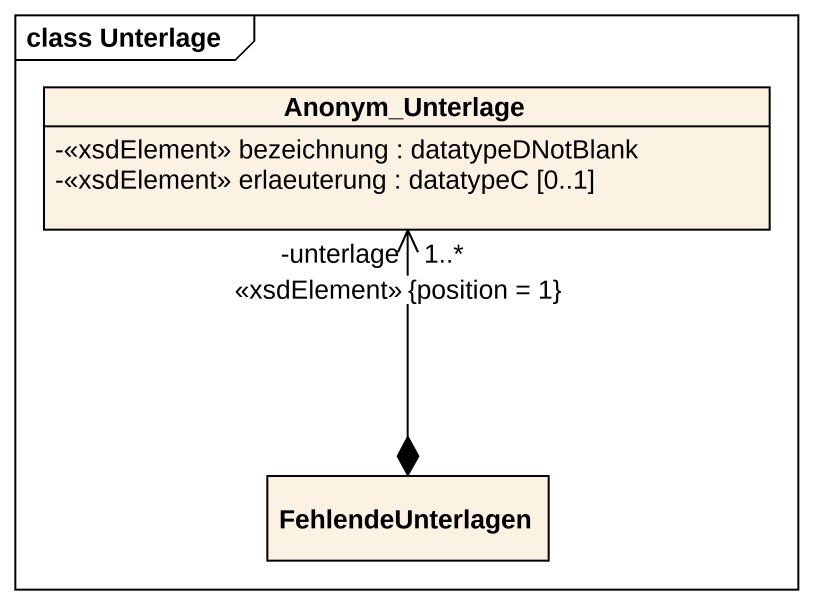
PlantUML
@startuml
mainframe class Unterlage
hide circle
hide empty members
skinparam classAttributeIconSize 0
class Anonym_Unterlage {
  -<<xsdElement>> bezeichnung : datatypeDNotBlank
  -<<xsdElement>> erlaeuterung : datatypeC [0..1]
}
class FehlendeUnterlagen
FehlendeUnterlagen *-up-> "-unterlage\n<<xsdElement>>\n1..*\n{position = 1}" Anonym_Unterlage
@enduml
